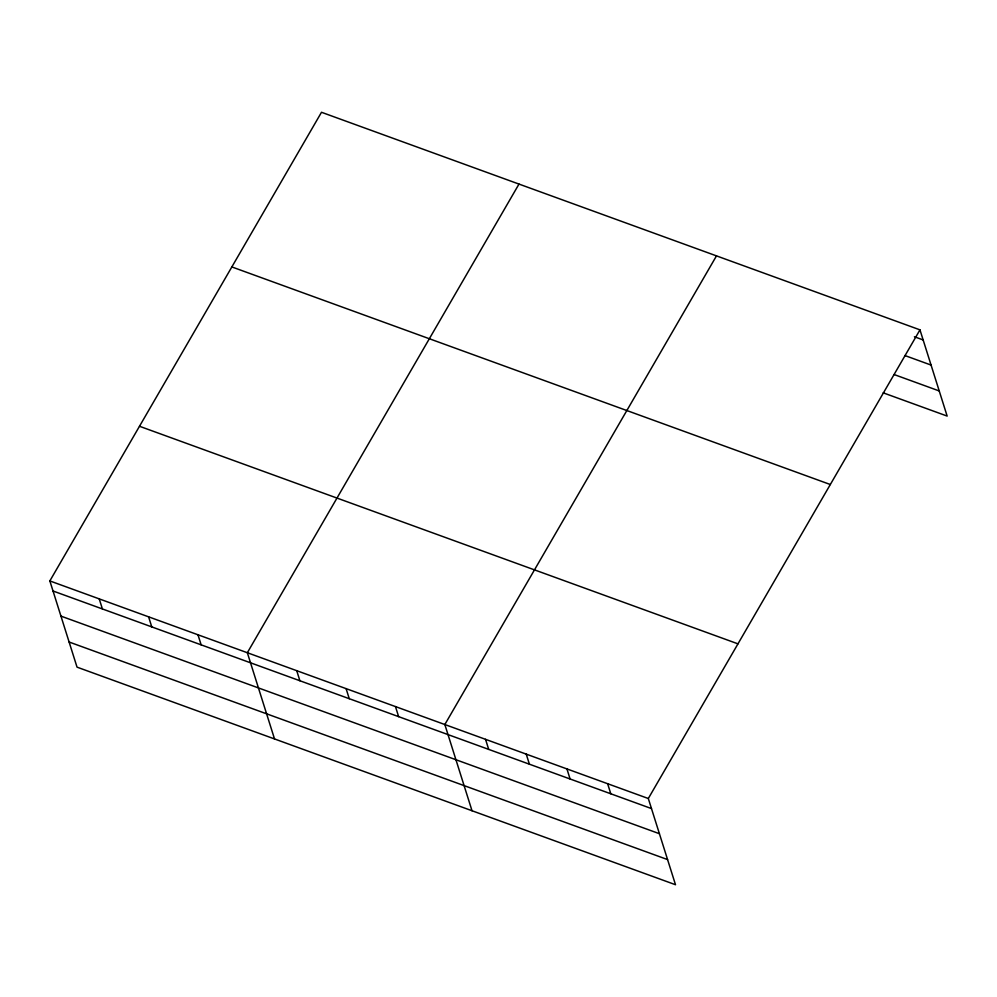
<?xml version="1.0" encoding="UTF-8"?>
<svg xmlns="http://www.w3.org/2000/svg" width="997" height="997" viewBox="0 0 997 997"><rect width="100%" height="100%" fill="white"/><g stroke="black" fill="none" stroke-linecap="round" stroke-linejoin="round"><path stroke-width="1.5" d="M919.969 329.857L648.312 798.51L675.505 884.725L77.031 667.143L49.85 580.927L321.495 112.275L919.969 329.857L947.15 416.073L883.205 392.83M518.988 184.084L247.343 652.723L274.524 738.939M716.482 255.88L444.836 724.532L472.017 810.748M914.423 336.762L923.147 339.927M904.902 355.543L931.061 365.064M894.172 374.56L939.224 390.949M231.852 266.934L830.327 484.517M139.493 426.267L737.967 643.85M49.85 580.927L648.312 798.51M53.028 590.997L651.49 808.579M60.954 616.121L659.416 833.704M69.117 642.018L667.579 859.588M607.622 783.704L610.8 793.786M566.919 768.911L570.097 778.981M526.229 754.118L529.407 764.188M485.539 739.325L488.704 749.395M395.46 706.574L398.638 716.644M346.096 688.628L349.262 698.698M296.72 670.682L299.898 680.752M197.967 634.777L201.145 644.847M148.603 616.831L151.768 626.901M99.226 598.873L102.404 608.943"/></g></svg>
